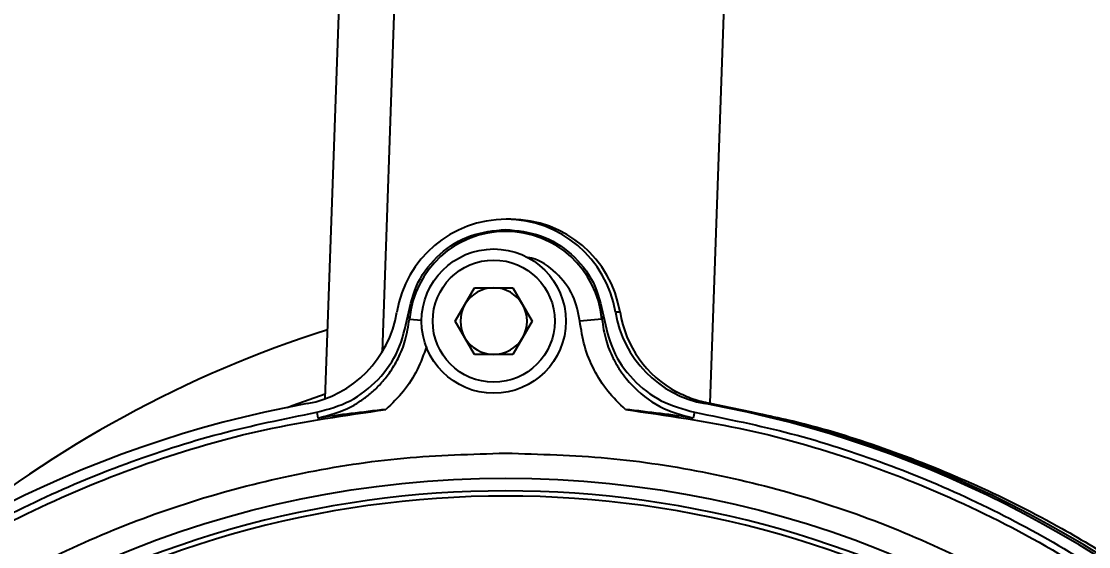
# Model space of a CAD drawing. Header units: millimetres. Extents: x 1756 to 4801, y 514 to 2668.
# Drawn here: x 2522.8 to 2619, y 2343.6 to 2390.9 of the extents above; entities that cross this region are included whole.
import ezdxf

# ---------------------------------------------------------------- set-up
doc = ezdxf.new("R2010")
doc.units = ezdxf.units.MM
doc.layers.add('AM_5', color=3, linetype='Continuous', lineweight=25)
doc.styles.add('SLDTEXTSTYLE1', font='txt.shx', dxfattribs={"width": 0.7, "bigfont": 'gbcbig.shx'})
doc.dimstyles.new('SLDDIMSTYLE12$0', dxfattribs={"dimtxt": 12, "dimasz": 10, "dimexe": 0, "dimexo": 0.0625, "dimgap": 0.875, "dimtad": 1, "dimdec": 1, "dimlfac": 1.8, "dimrnd": 1e-09, "dimzin": 12, "dimdsep": 46, "dimtxsty": 'SLDTEXTSTYLE1', "dimcen": 0.09, "dimdle": 8.16, "dimclrd": 3, "dimclre": 3, "dimadec": 0, "dimazin": 3, "dimtfac": 1, "dimtdec": 1, "dimtofl": 0, "dimtmove": 0, "dimatfit": 3, "dimfxl": 0, "dimfrac": 2, "dimtolj": 1, "dimlwd": 5, "dimlwe": 5, "dimarcsym": 0})

# ---------------------------------------------------------------- blocks, each defined once
blk = doc.blocks.new('*D47')
at = {"layer": 'AM_5', "color": 3, "lineweight": 5, "transparency": 16777216}
blk.add_line((2674.759, 2473.931), (2280.359, 2473.931), dxfattribs=at)
at = {"layer": 'AM_5', "color": 3, "linetype": 'Continuous', "lineweight": 5, "transparency": 16777216}
for p, q in [((2280.359, 2463.931), (2280.359, 2150.146)), ((2686.434, 2140.146), (2280.359, 2140.146))]:
    blk.add_line(p, q, dxfattribs=at)
at = {"layer": 'AM_5', "color": 3, "transparency": 16777216}
for points in [[(2278.692, 2463.931), (2282.026, 2463.931), (2280.359, 2473.931)], [(2278.692, 2150.146), (2282.026, 2150.146), (2280.359, 2140.146)]]:
    blk.add_solid(points, dxfattribs=at)
at = {"layer": 'Defpoints', "color": 0, "transparency": 16777216}
for p in [(2674.821, 2473.931), (2280.359, 2140.146), (2686.497, 2140.146)]:
    blk.add_point(p, dxfattribs=at)
at = {"layer": 'AM_5', "color": 0, "transparency": 16777216, "insert": (2265.77, 2307.038), "char_height": 12, "attachment_point": 5, "rotation": 90, "style": 'SLDTEXTSTYLE1'}
blk.add_mtext('\\A1;{\\H2.28571x;335}', dxfattribs=at)

msp = doc.modelspace()

# ---------------------------------------------------------------- linework, layer by layer
at = {"color": 7, "linetype": 'Continuous', "lineweight": 25}
for p, q in [((2552.751, 2430.11), (2550.195, 2356.922)), ((2557.23, 2414.786), (2555.338, 2361.123)), ((2586.934, 2414.784), (2584.881, 2356.541)), ((2566.935, 2373.09), (2566.518, 2373.09)), ((2561.94, 2363.915), (2563.672, 2366.915)), ((2563.672, 2366.915), (2567.136, 2366.915)), ((2567.136, 2366.915), (2568.868, 2363.915)), ((2557.652, 2364.356), (2557.801, 2364.106)), ((2557.801, 2364.106), (2558.905, 2364.002)), ((2563.672, 2360.915), (2561.94, 2363.915)), ((2568.868, 2363.915), (2567.136, 2360.915)), ((2575.154, 2364.106), (2573.164, 2363.918)), ((2575.304, 2364.356), (2575.154, 2364.106)), ((2576.784, 2364.717), (2576.368, 2364.717)), ((2567.136, 2360.915), (2563.672, 2360.915)), ((2584.313, 2356.635), (2584.881, 2356.541)), ((2584.861, 2356.49), (2584.444, 2356.49)), ((2584.881, 2356.541), (2587.305, 2356.011)), ((2549.45, 2355.705), (2549.569, 2355.189)), ((2583.506, 2355.705), (2583.387, 2355.189))]:
    msp.add_line(p, q, dxfattribs=at)
at = {"color": 7, "linetype": 'Continuous', "lineweight": 25, "flags": 128}
msp.add_lwpolyline([(2546.78, 2356.142), (2547.333, 2356.352), (2550.211, 2357.382)], dxfattribs=at)
at = {"color": 7, "linetype": 'Continuous', "lineweight": 25}
for centre, radius in [((2565.404, 2363.915), 6.5), ((2565.404, 2363.915), 5.5), ((2566.478, 2258.286), 91.48)]:
    msp.add_circle(centre, radius, dxfattribs=at)
for centre, radius, start, end in [((2566.518, 2363.11), 9.98, 9.26678, 170.73322), ((2566.935, 2363.11), 9.98, 9.26724, 89.9991), ((2566.478, 2363.286), 8.715, 5.40246, 174.59754), ((2565.404, 2363.915), 3, 90, 150), ((2565.404, 2363.915), 3, 30, 90), ((2565.404, 2363.915), 3, 150, 210), ((2565.404, 2363.915), 3, 330, 30), ((2546.8, 2366.328), 10, 280.32819, 350.73244), ((2586.237, 2366.328), 10, 189.26756, 259.67181), ((2586.654, 2366.328), 10, 189.26795, 241.59544), ((2582.327, 2263.116), 104.994, 107.69614, 129.47441), ((2565.404, 2363.915), 3, 210, 270), ((2565.404, 2363.915), 3, 270, 330), ((2566.521, 2258.112), 99.998, 100.32817, 169.67428), ((2566.516, 2258.112), 99.998, 10.32572, 79.67183), ((2566.932, 2258.112), 99.998, 10.32572, 79.67183), ((2566.478, 2258.286), 90.341, 353.64897, 186.35103), ((2566.478, 2258.286), 89.875, 353.64897, 186.35103)]:
    msp.add_arc(centre, radius, start, end, dxfattribs=at)
for points in [[(2557.652, 2364.356), (2557.894, 2365.41), (2558.379, 2367.518), (2560.465, 2370.071), (2563.252, 2371.835), (2565.403, 2372.063), (2566.478, 2372.176)], [(2566.478, 2372.176), (2567.553, 2372.063), (2569.704, 2371.835), (2572.49, 2370.071), (2574.577, 2367.518), (2575.061, 2365.41), (2575.304, 2364.356)], [(2468.804, 2269.075), (2469.328, 2272.727), (2470.376, 2280.03), (2473.496, 2290.673), (2477.704, 2300.916), (2483.059, 2310.617), (2489.464, 2319.656), (2496.845, 2327.918), (2505.107, 2335.299), (2514.147, 2341.704), (2523.847, 2347.059), (2534.09, 2351.267), (2544.733, 2354.387), (2552.037, 2355.435), (2555.688, 2355.959)], [(2501.724, 2333.035), (2504.02, 2334.922), (2508.613, 2338.696), (2516.114, 2343.541), (2523.985, 2347.742), (2532.214, 2351.189), (2540.708, 2353.942), (2546.536, 2355.117), (2549.45, 2355.705)], [(2577.267, 2355.959), (2580.919, 2355.435), (2588.222, 2354.387), (2598.865, 2351.267), (2609.108, 2347.059), (2618.809, 2341.704), (2627.848, 2335.299), (2636.11, 2327.918), (2643.492, 2319.656), (2649.896, 2310.617), (2655.252, 2300.916), (2659.46, 2290.673), (2662.579, 2280.03), (2663.627, 2272.727), (2664.152, 2269.075)], [(2583.506, 2355.705), (2586.42, 2355.117), (2592.247, 2353.942), (2600.742, 2351.189), (2608.971, 2347.742), (2616.842, 2343.541), (2624.342, 2338.696), (2628.935, 2334.922), (2631.232, 2333.035)], [(2566.478, 2164.545), (2563.41, 2164.632), (2557.275, 2164.806), (2548.161, 2166.209), (2539.223, 2168.435), (2530.547, 2171.542), (2522.218, 2175.481), (2514.315, 2180.218), (2506.914, 2185.707), (2500.087, 2191.895), (2493.899, 2198.722), (2488.41, 2206.123), (2483.673, 2214.026), (2479.734, 2222.355), (2476.63, 2231.03), (2474.391, 2239.968), (2473.039, 2249.083), (2472.587, 2258.286), (2473.039, 2267.489), (2474.391, 2276.603), (2476.63, 2285.541), (2479.734, 2294.216), (2483.673, 2302.546), (2488.41, 2310.449), (2493.899, 2317.85), (2500.087, 2324.677), (2506.914, 2330.864), (2514.315, 2336.353), (2522.218, 2341.09), (2530.547, 2345.029), (2539.223, 2348.137), (2548.161, 2350.362), (2557.275, 2351.765), (2563.41, 2351.939), (2566.478, 2352.026)], [(2566.478, 2352.026), (2569.546, 2351.939), (2575.681, 2351.765), (2584.795, 2350.362), (2593.733, 2348.137), (2602.408, 2345.029), (2610.738, 2341.09), (2618.641, 2336.353), (2626.042, 2330.864), (2632.869, 2324.677), (2639.057, 2317.85), (2644.546, 2310.449), (2649.282, 2302.546), (2653.222, 2294.216), (2656.326, 2285.541), (2658.565, 2276.603), (2659.917, 2267.489), (2660.369, 2258.286), (2659.917, 2249.083), (2658.565, 2239.968), (2656.326, 2231.03), (2653.222, 2222.355), (2649.282, 2214.026), (2644.546, 2206.123), (2639.057, 2198.722), (2632.869, 2191.895), (2626.042, 2185.707), (2618.641, 2180.218), (2610.738, 2175.481), (2602.408, 2171.542), (2593.733, 2168.435), (2584.795, 2166.209), (2575.681, 2164.806), (2569.546, 2164.632), (2566.478, 2164.545)]]:
    msp.add_open_spline(points, degree=3, dxfattribs=at)
for points, knots in [([(2573.164, 2363.918), (2573.007, 2364.707), (2572.682, 2366.344), (2571.085, 2368.322), (2569.539, 2369.474), (2568.572, 2369.627), (2568.448, 2369.647)], [0, 0, 0, 0, 0.302745, 0.627355, 0.951964, 1, 1, 1, 1]), ([(2549.45, 2355.705), (2550.482, 2355.986), (2552.544, 2356.548), (2555.088, 2358.566), (2556.97, 2361.216), (2557.425, 2363.309), (2557.652, 2364.356)], [0, 0, 0, 0, 0.250047, 0.499449, 0.749396, 1, 1, 1, 1]), ([(2549.569, 2355.189), (2550.603, 2355.464), (2551.996, 2355.834), (2553.53, 2356.789), (2554.411, 2357.467), (2555.25, 2358.283), (2556.076, 2359.301), (2556.858, 2360.612), (2557.52, 2362.242), (2557.705, 2363.465), (2557.801, 2364.106)], [0, 0, 0, 0, 0.244291, 0.329037, 0.41449, 0.500125, 0.597994, 0.715772, 0.851074, 1, 1, 1, 1]), ([(2577.267, 2355.959), (2576.715, 2356.493), (2575.613, 2357.558), (2574.394, 2359.515), (2573.507, 2361.643), (2573.278, 2363.158), (2573.164, 2363.918)], [0, 0, 0, 0, 0.250755, 0.499989, 0.749233, 1, 1, 1, 1]), ([(2575.154, 2364.106), (2575.251, 2363.465), (2575.435, 2362.242), (2576.037, 2360.763), (2576.653, 2359.674), (2577.195, 2358.908), (2578.29, 2357.62), (2580.248, 2356.04), (2582.355, 2355.468), (2583.387, 2355.189)], [0, 0, 0, 0, 0.149059, 0.284487, 0.365254, 0.437408, 0.500452, 0.755468, 1, 1, 1, 1]), ([(2575.304, 2364.356), (2575.53, 2363.311), (2575.982, 2361.222), (2577.861, 2358.574), (2580.406, 2356.552), (2582.472, 2355.988), (2583.506, 2355.705)], [0, 0, 0, 0, 0.250065, 0.499446, 0.749386, 1, 1, 1, 1]), ([(2559.347, 2361.637), (2559.093, 2360.928), (2558.582, 2359.501), (2557.336, 2357.559), (2556.239, 2356.494), (2555.688, 2355.959)], [0, 0, 0, 0, 0.330036, 0.663999, 1, 1, 1, 1]), ([(2584.861, 2356.49), (2584.354, 2356.606), (2583.588, 2356.78), (2582.609, 2357.169), (2582.135, 2357.411), (2581.897, 2357.532)], [0, 0, 0, 0, 0.493555, 0.745969, 1, 1, 1, 1]), ([(2555.688, 2355.959), (2554.62, 2355.839), (2552.474, 2355.598), (2550.541, 2355.326), (2549.569, 2355.189)], [0, 0, 0, 0, 0.497557, 1, 1, 1, 1]), ([(2583.387, 2355.189), (2582.415, 2355.326), (2580.482, 2355.598), (2578.335, 2355.839), (2577.267, 2355.959)], [0, 0, 0, 0, 0.5024427, 1, 1, 1, 1]), ([(2587.586, 2355.949), (2589.405, 2355.578), (2593.948, 2354.651), (2601.104, 2352.377), (2608.999, 2349.22), (2616.024, 2345.66), (2622.152, 2341.963), (2627.469, 2338.259), (2632.585, 2334.218), (2635.776, 2331.237), (2637.372, 2329.747)], [0, 0, 0, 0, 0.097589, 0.243722, 0.394103, 0.544483, 0.657403, 0.770324, 0.885162, 1, 1, 1, 1])]:
    msp.add_open_spline(points, degree=3, knots=knots, dxfattribs=at)

# ---------------------------------------------------------------- dimensions: what is measured, and where the dimension line sits
at = {"layer": 'AM_5'}
dim = msp.add_linear_dim(base=(2280.359, 2140.146), p1=(2674.821, 2473.931), p2=(2686.497, 2140.146), angle=90, text='{\\H2.28571x;335}', dimstyle='SLDDIMSTYLE12$0', override={"dimlfac": 1}, dxfattribs=at)
dim.commit()
dim.dimension.update_dxf_attribs({"geometry": '*D47', "text_midpoint": (2265.77, 2307.038)})

doc.saveas('drawing.dxf')
